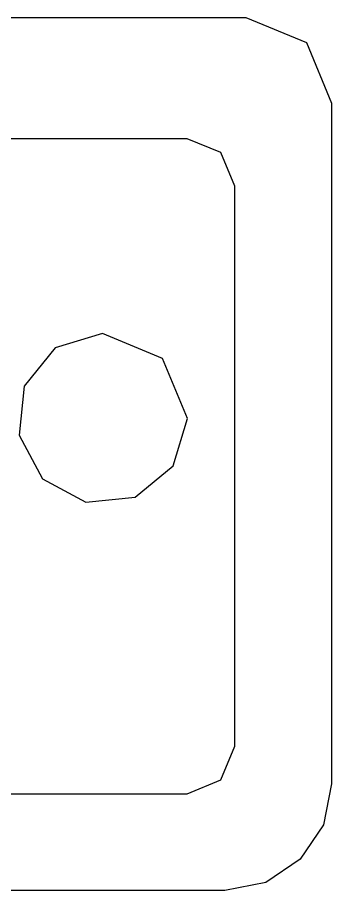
# Model space of a CAD drawing. Extents: x 0 to 123, y -71 to 297.
# Drawn here: x 14.94 to 18.25, y 287.82 to 297 of the extents above; entities that cross this region are included whole.
import ezdxf

# ---------------------------------------------------------------- set-up
doc = ezdxf.new("R2010")
doc.units = 0

msp = doc.modelspace()

# ---------------------------------------------------------------- linework, layer by layer
at = {"layer": 'Layer 2'}
for p, q in [((1.000303, 296.999685), (17.344372, 296.999685)), ((17.344372, 296.999685), (17.983028, 296.735145)), ((17.983028, 296.735145), (18.247568, 296.096489)), ((18.247568, 296.096489), (18.247568, 288.937221)), ((1.599521, 295.728005), (16.725827, 295.728005)), ((16.725827, 295.728005), (17.07938, 295.581559)), ((17.07938, 295.581559), (17.225827, 295.228005)), ((17.225827, 295.228005), (17.225827, 289.329051)), ((15.837115, 293.674078), (15.340042, 293.523292)), ((16.469769, 293.412024), (15.837115, 293.674078)), ((15.837115, 293.674078), (15.837115, 293.674078)), ((15.340042, 293.523292), (15.010512, 293.12176)), ((16.731823, 292.77937), (16.469769, 293.412024)), ((15.010512, 293.12176), (14.959598, 292.604821)), ((16.581038, 292.282297), (16.731823, 292.77937)), ((14.959598, 292.604821), (15.204461, 292.146716)), ((16.179505, 291.952767), (16.581038, 292.282297)), ((15.204461, 292.146716), (15.662566, 291.901853)), ((15.662566, 291.901853), (16.179505, 291.952767)), ((17.225827, 289.329051), (17.07938, 288.975498)), ((17.07938, 288.975498), (16.725827, 288.829051)), ((18.247568, 288.937221), (18.162165, 288.507871)), ((16.725827, 288.829051), (1.599521, 288.829051)), ((18.162165, 288.507871), (17.918958, 288.143886)), ((17.918958, 288.143886), (17.554972, 287.900679)), ((17.554972, 287.900679), (17.125622, 287.815276)), ((17.125622, 287.815276), (1.071203, 287.815276))]:
    msp.add_line(p, q, dxfattribs=at)

doc.saveas('drawing.dxf')
